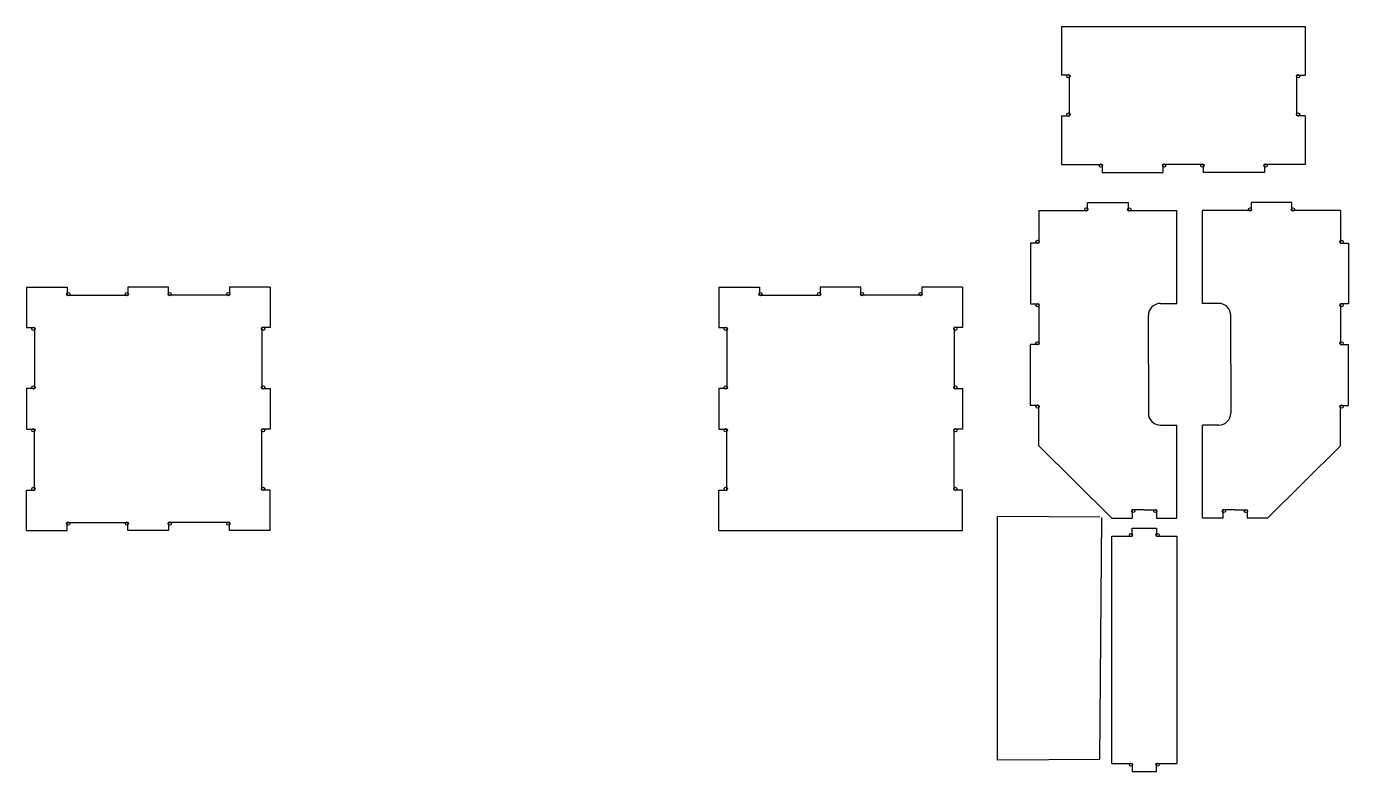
# Model space of a CAD drawing. Header units: inches. Extents: x 428 to 3553, y -145 to 773.
# Drawn here: x 1924 to 3553, y -145 to 773 of the extents above; entities that cross this region are included whole.
import ezdxf

# ---------------------------------------------------------------- set-up
doc = ezdxf.new("R2010")
doc.units = ezdxf.units.IN
doc.header["$MEASUREMENT"] = 0

msp = doc.modelspace()

# ---------------------------------------------------------------- linework, layer by layer
for p, q in [((3199.1, 773.2), (3199.1, 713.2)), ((3199.1, 773.2), (3499.1, 773.2)), ((3499.1, 773.2), (3499.1, 713.2)), ((3209.1, 713.2), (3199.1, 713.2)), ((3209.1, 663.2), (3209.1, 713.2)), ((3489.1, 663.2), (3489.1, 713.2)), ((3489.1, 713.2), (3499.1, 713.2)), ((3199.1, 663.2), (3209.1, 663.2)), ((3199.1, 663.2), (3199.1, 603.2)), ((3499.1, 663.2), (3489.1, 663.2)), ((3499.1, 663.2), (3499.1, 603.2)), ((3199.1, 603.2), (3249.1, 603.2)), ((3249.1, 603.2), (3249.1, 593.2)), ((3374.1, 603.2), (3324.1, 603.2)), ((3324.1, 603.2), (3324.1, 593.2)), ((3374.1, 593.2), (3374.1, 603.2)), ((3499.1, 603.2), (3449.1, 603.2)), ((3449.1, 603.2), (3449.1, 593.2)), ((3249.1, 593.2), (3324.1, 593.2)), ((3449.1, 593.2), (3374.1, 593.2)), ((3231.1, 556.4), (3281.1, 556.4)), ((3231.1, 546.4), (3231.1, 556.4)), ((3231.1, 556.4), (3281.1, 556.4)), ((3281.1, 556.4), (3281.1, 546.4)), ((3482.7, 556.4), (3432.7, 556.4)), ((3482.7, 556.4), (3432.7, 556.4)), ((3432.7, 556.4), (3432.7, 546.4)), ((3482.7, 546.4), (3482.7, 556.4)), ((3171.1, 546.4), (3171.1, 506.4)), ((3171.1, 546.4), (3231.1, 546.4)), ((3281.1, 546.4), (3341.1, 546.4)), ((3341.1, 432), (3341.1, 546.4)), ((3372.7, 432), (3372.7, 546.4)), ((3432.7, 546.4), (3372.7, 546.4)), ((3542.7, 546.4), (3482.7, 546.4)), ((3542.7, 546.4), (3542.7, 506.4)), ((3171.1, 506.4), (3161.1, 506.4)), ((3161.1, 506.4), (3161.1, 431.4)), ((3542.7, 506.4), (3552.7, 506.4)), ((3552.7, 506.4), (3552.7, 431.4)), ((1924.3, 452.1), (1974.3, 452.1)), ((1924.3, 452.1), (1924.3, 402.1)), ((1974.3, 452.1), (1974.3, 442.1)), ((1974.3, 442.1), (2049.3, 442.1)), ((2099.3, 452.1), (2049.3, 452.1)), ((2049.3, 452.1), (2049.3, 442.1)), ((2099.3, 442.1), (2099.3, 452.1)), ((2174.3, 442.1), (2099.3, 442.1)), ((2224.3, 452.1), (2174.3, 452.1)), ((2174.3, 452.1), (2174.3, 442.1)), ((2224.3, 452.1), (2224.3, 402.1)), ((2777, 452.1), (2827, 452.1)), ((2777, 452.1), (2777, 402.1)), ((2827, 452.1), (2827, 442.1)), ((2827, 442.1), (2902, 442.1)), ((2952, 452.1), (2902, 452.1)), ((2902, 452.1), (2902, 442.1)), ((2952, 442.1), (2952, 452.1)), ((3027, 442.1), (2952, 442.1)), ((3077, 452.1), (3027, 452.1)), ((3027, 452.1), (3027, 442.1)), ((3077, 452.1), (3077, 402.1)), ((3161.1, 431.4), (3171.1, 431.4)), ((3171.1, 431.4), (3171.1, 381.4)), ((3321.1, 432), (3341.1, 432)), ((3392.7, 432), (3372.7, 432)), ((3552.7, 431.4), (3542.7, 431.4)), ((3542.7, 431.4), (3542.7, 381.4)), ((3306.1, 357), (3306.1, 417)), ((3407.7, 357), (3407.7, 417)), ((1924.3, 402.1), (1934.3, 402.1)), ((1934.3, 402.1), (1934.3, 327.1)), ((2224.3, 402.1), (2214.3, 402.1)), ((2214.3, 402.1), (2214.3, 327.1)), ((2777, 402.1), (2787, 402.1)), ((2787, 402.1), (2787, 327.1)), ((3077, 402.1), (3067, 402.1)), ((3067, 402.1), (3067, 327.1)), ((3161.1, 306.4), (3161.1, 381.4)), ((3171.1, 381.4), (3161.1, 381.4)), ((3542.7, 381.4), (3552.7, 381.4)), ((3552.7, 306.4), (3552.7, 381.4)), ((3306.1, 357), (3306.1, 297)), ((3407.7, 357), (3407.7, 297)), ((1934.3, 327.1), (1924.3, 327.1)), ((1924.3, 327.1), (1924.3, 277.1)), ((2214.3, 327.1), (2224.3, 327.1)), ((2224.3, 327.1), (2224.3, 277.1)), ((2787, 327.1), (2777, 327.1)), ((2777, 327.1), (2777, 277.1)), ((3067, 327.1), (3077, 327.1)), ((3077, 327.1), (3077, 277.1)), ((3171.1, 306.4), (3161.1, 306.4)), ((3171.1, 256.4), (3171.1, 306.4)), ((3542.7, 256.4), (3542.7, 306.4)), ((3542.7, 306.4), (3552.7, 306.4)), ((1924.3, 277.1), (1934.3, 277.1)), ((1934.3, 202.1), (1934.3, 277.1)), ((2214.3, 202.1), (2214.3, 277.1)), ((2224.3, 277.1), (2214.3, 277.1)), ((2777, 277.1), (2787, 277.1)), ((2787, 202.1), (2787, 277.1)), ((3067, 202.1), (3067, 277.1)), ((3077, 277.1), (3067, 277.1)), ((3321.1, 282), (3341.1, 282)), ((3341.1, 167.6), (3341.1, 282)), ((3372.7, 167.6), (3372.7, 282)), ((3392.7, 282), (3372.7, 282)), ((3171.1, 256.4), (3261.1, 167.6)), ((3542.7, 256.4), (3452.7, 167.6)), ((1924.3, 152.1), (1924.3, 202.1)), ((1924.3, 202.1), (1934.3, 202.1)), ((2224.3, 202.1), (2214.3, 202.1)), ((2224.3, 152.1), (2224.3, 202.1)), ((2777, 152.1), (2777, 202.1)), ((2777, 202.1), (2787, 202.1)), ((3077, 202.1), (3067, 202.1)), ((3077, 152.1), (3077, 202.1)), ((3120.1, -130.7), (3120.1, 169.3)), ((3246.5, 168.5), (3120.1, 169.3)), ((3246.5, -129.8), (3248.6, 168.4)), ((3261.1, 167.6), (3286.1, 167.6)), ((3301.1, 177.6), (3286.1, 177.6)), ((3286.1, 177.6), (3286.1, 167.6)), ((3301.1, 177.6), (3316.1, 177.6)), ((3316.1, 177.6), (3316.1, 167.6)), ((3316.1, 167.6), (3341.1, 167.6)), ((3397.7, 167.6), (3372.7, 167.6)), ((3412.7, 177.6), (3397.7, 177.6)), ((3397.7, 177.6), (3397.7, 167.6)), ((3412.7, 177.6), (3427.7, 177.6)), ((3427.7, 177.6), (3427.7, 167.6)), ((3452.7, 167.6), (3427.7, 167.6)), ((1924.3, 152.1), (1974.3, 152.1)), ((1974.3, 152.1), (1974.3, 162.1)), ((1974.3, 162.1), (2049.3, 162.1)), ((2049.3, 152.1), (2049.3, 162.1)), ((2099.3, 152.1), (2049.3, 152.1)), ((2099.3, 162.1), (2099.3, 152.1)), ((2174.3, 162.1), (2099.3, 162.1)), ((2174.3, 152.1), (2174.3, 162.1)), ((2224.3, 152.1), (2174.3, 152.1)), ((2777, 152.1), (3077, 152.1)), ((3286.1, 145.3), (3286.1, 155.3)), ((3286.1, 155.3), (3316.1, 155.3)), ((3316.1, 155.3), (3316.1, 145.3)), ((3261.1, 145.3), (3286.1, 145.3)), ((3261.1, -134.7), (3261.1, 145.3)), ((3316.1, 145.3), (3341.1, 145.3)), ((3341.1, 145.3), (3341.1, -134.7)), ((3246.5, -129.8), (3120.1, -130.7)), ((3261.1, -134.7), (3286.1, -134.7)), ((3286.1, -134.7), (3286.1, -144.7)), ((3286.1, -144.7), (3316.1, -144.7)), ((3316.1, -144.7), (3316.1, -134.7)), ((3316.1, -134.7), (3341.1, -134.7))]:
    msp.add_line(p, q)
for centre in [(3207.7, 711.8), (3490.5, 711.8), (3207.7, 664.6), (3490.5, 664.6), (3247.7, 601.8), (3325.5, 601.8), (3372.7, 601.8), (3450.5, 601.8), (3229.7, 547.8), (3282.5, 547.8), (3431.3, 547.8), (3484.1, 547.8), (3169.7, 507.8), (3544.1, 507.8), (1975.7, 443.5), (2047.9, 443.5), (2100.7, 443.5), (2172.9, 443.5), (2828.4, 443.5), (2900.6, 443.5), (2953.4, 443.5), (3025.6, 443.5), (3169.7, 429.9), (3544.1, 429.9), (1932.9, 400.7), (2215.7, 400.7), (2785.6, 400.7), (3068.4, 400.7), (3169.7, 382.8), (3544.1, 382.8), (1932.9, 328.5), (2215.7, 328.5), (2785.6, 328.5), (3068.4, 328.5), (3169.7, 304.9), (3544.1, 304.9), (1932.9, 275.7), (2215.7, 275.7), (2785.6, 275.7), (3068.4, 275.7), (1932.9, 203.5), (2215.7, 203.5), (2785.6, 203.5), (3068.4, 203.5), (3287.5, 176.2), (3314.7, 176.2), (3399.1, 176.2), (3426.3, 176.2), (1975.7, 160.7), (2047.9, 160.7), (2100.7, 160.7), (2172.9, 160.7), (3284.7, 146.7), (3317.5, 146.7), (3284.7, -136.2), (3317.5, -136.2)]:
    msp.add_circle(centre, 2)
for centre, start, end in [((3321.1, 417), 90, 180), ((3392.7, 417), 0, 90), ((3321.1, 297), 180, 270), ((3392.7, 297), 270, 0)]:
    msp.add_arc(centre, 15, start, end)

doc.saveas('drawing.dxf')
